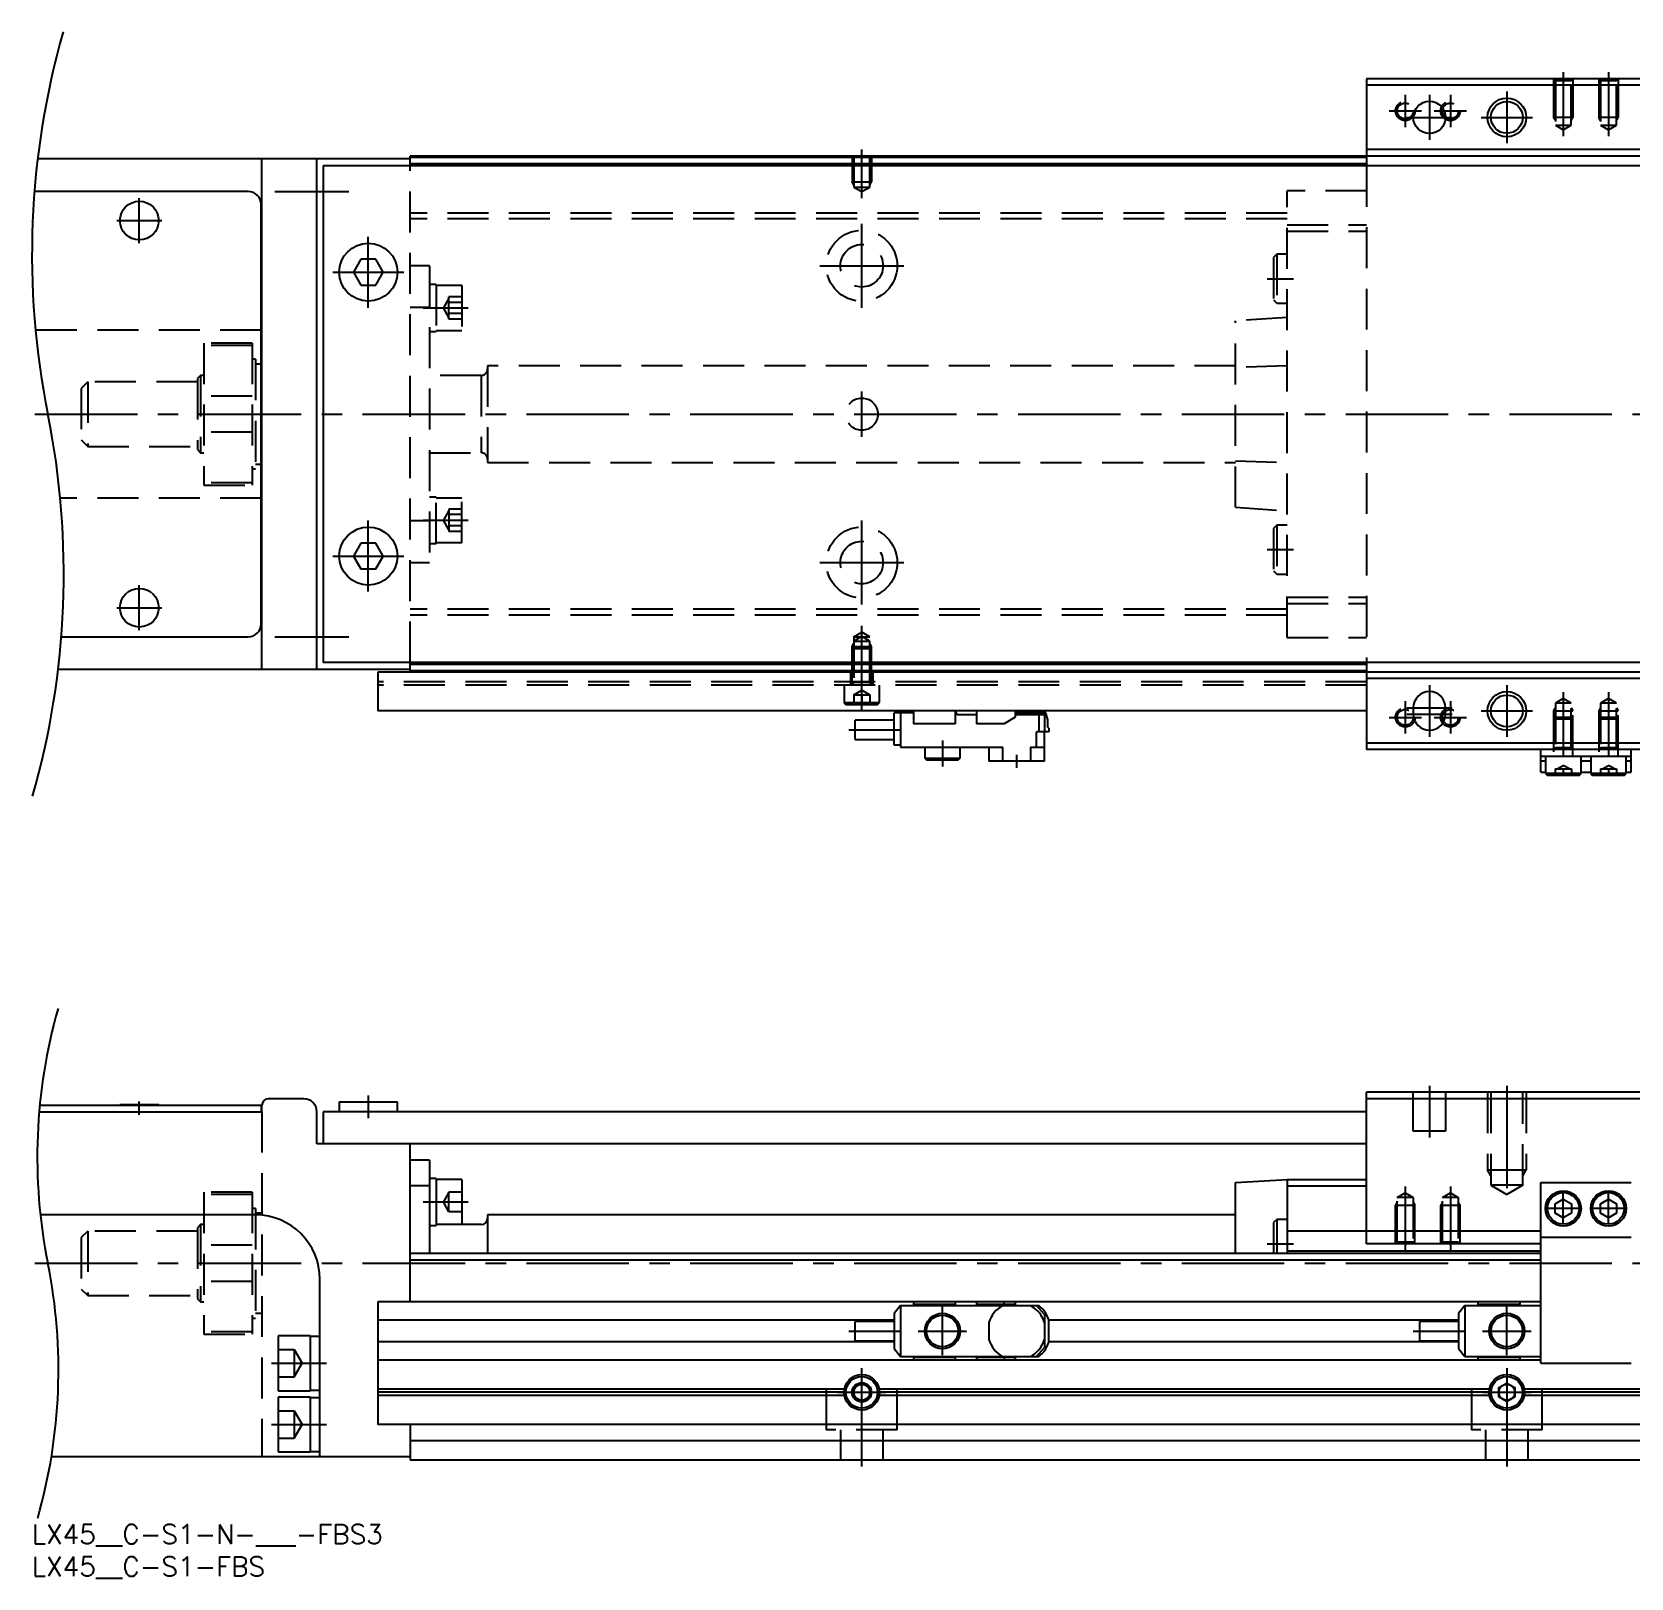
# Model space of a CAD drawing. Extents: x 0 to 520, y -8 to 231.
# Drawn here: x 0 to 247.9, y -8.3 to 231.4 of the extents above; entities that cross this region are included whole.
import ezdxf

# ---------------------------------------------------------------- set-up
doc = ezdxf.new("R2010")
doc.units = 0
doc.header["$LTSCALE"] = 0.5
doc.linetypes.add('CENTER', pattern=[50.8, 31.75, -6.35, 6.35, -6.35])
doc.linetypes.add('DASHED', pattern=[19.05, 12.7, -6.35])
for name, color, linetype in [('MSM_CENTER', 1, 'CENTER'), ('MSM_CONTINUOUS', 7, 'CONTINUOUS'), ('MSM_DASHED', 4, 'DASHED'), ('MSM_NARROW', 5, 'CONTINUOUS'), ('MSM_PART_NUMBER', 7, 'CONTINUOUS')]:
    doc.layers.add(name, color=color, linetype=linetype)
doc.styles.get("Standard").update_dxf_attribs({"font": 'txt.shx', "height": 3, "bigfont": 'bigfont.shx'})

# ---------------------------------------------------------------- blocks, each defined once
blk = doc.blocks.new('*U2')
at = {"layer": 'MSM_PART_NUMBER'}
blk.add_text('LX45__C-S1-N-___-FBS3', height=3, dxfattribs=at).set_placement((0, -3))
blk = doc.blocks.new('*U3')
at = {"layer": 'MSM_PART_NUMBER'}
blk.add_text('LX45__C-S1-FBS', height=3, dxfattribs=at).set_placement((0, -8))

msp = doc.modelspace()

# ---------------------------------------------------------------- linework, layer by layer
at = {"layer": 'MSM_CENTER'}
for p, q in [((237.39, 225.12), (237.39, 215.21)), ((244.39, 225.12), (244.39, 215.21)), ((212.89, 221.62), (212.89, 216.62)), ((216.64, 221.62), (216.64, 214.62)), ((219.89, 221.62), (219.89, 216.62)), ((228.64, 222.12), (228.64, 214.12)), ((210.39, 219.12), (215.39, 219.12)), ((217.39, 219.12), (222.39, 219.12)), ((213.14, 218.12), (220.14, 218.12)), ((224.64, 218.12), (232.64, 218.12)), ((128.64, 205.61), (128.64, 213.12)), ((37.64, 206.62), (49.14, 206.62)), ((16.64, 198.62), (16.64, 205.62)), ((13.14, 202.12), (20.14, 202.12)), ((128.64, 188.62), (128.64, 201.62)), ((52.14, 188.62), (52.14, 199.62)), ((46.64, 194.12), (57.64, 194.12)), ((122.14, 195.12), (135.14, 195.12)), ((191.49, 193.12), (195.59, 193.12)), ((60.64, 188.58), (67.64, 188.58)), ((128.64, 168.62), (128.64, 175.62)), ((0.46, 172.12), (412.64, 172.12)), ((52.14, 144.62), (52.14, 155.62)), ((60.64, 155.67), (67.64, 155.67)), ((128.64, 142.62), (128.64, 155.62)), ((46.64, 150.12), (57.64, 150.12)), ((122.14, 149.12), (135.14, 149.12)), ((191.49, 151.12), (195.59, 151.12)), ((16.64, 138.62), (16.64, 145.62)), ((13.14, 142.12), (20.14, 142.12)), ((128.64, 126.12), (128.64, 139.33)), ((37.64, 137.62), (49.14, 137.62)), ((216.64, 130.12), (216.64, 122.12)), ((228.64, 130.12), (228.64, 122.12)), ((237.39, 129.03), (237.39, 119.12)), ((244.39, 129.03), (244.39, 119.12)), ((212.89, 127.62), (212.89, 122.62)), ((213.14, 126.62), (220.14, 126.62)), ((219.89, 127.62), (219.89, 122.62)), ((210.39, 125.12), (215.39, 125.12)), ((213.14, 125.62), (220.14, 125.62)), ((217.39, 125.12), (222.39, 125.12)), ((224.64, 126.12), (232.64, 126.12)), ((126.64, 123.17), (134.64, 123.17)), ((141.14, 121.52), (141.14, 117.52)), ((152.64, 119.32), (152.64, 117.32)), ((216.64, 68), (216.64, 60)), ((228.64, 68), (228.64, 50.78)), ((16.64, 63.5), (16.64, 65.6)), ((52.14, 66.5), (52.14, 63)), ((212.89, 52.41), (212.89, 42.5)), ((219.89, 52.41), (219.89, 42.5)), ((60.64, 50), (67.64, 50)), ((237.39, 46.5), (237.39, 51.5)), ((244.39, 46.5), (244.39, 51.5)), ((239.89, 49), (234.89, 49)), ((246.89, 49), (241.89, 49)), ((191.49, 43.5), (195.59, 43.5)), ((0.46, 40.5), (412.64, 40.5)), ((141.14, 26.25), (141.14, 33.75)), ((228.64, 26.25), (228.64, 33.75)), ((126.64, 30), (134.64, 30)), ((137.39, 30), (144.89, 30)), ((214.14, 30), (222.14, 30)), ((224.89, 30), (232.39, 30)), ((37.14, 25), (45.64, 25)), ((128.64, 9), (128.64, 24.25)), ((228.64, 24.25), (228.64, 9)), ((124.89, 20.5), (132.39, 20.5)), ((224.89, 20.5), (232.39, 20.5)), ((37.14, 15.5), (45.64, 15.5))]:
    msp.add_line(p, q, dxfattribs=at)
at = {"layer": 'MSM_CONTINUOUS'}
for p, q in [((250.39, 224.12), (206.89, 224.12)), ((206.89, 224.12), (206.89, 210.62)), ((250.39, 223.12), (206.89, 223.12)), ((58.64, 211.72), (0.88, 211.72)), ((35.64, 132.52), (35.64, 211.72)), ((44.14, 132.52), (44.14, 211.72)), ((398.64, 212.12), (58.64, 212.12)), ((58.64, 210.62), (58.64, 212.12)), ((206.89, 211.92), (58.64, 211.92)), ((206.89, 210.92), (58.64, 210.92)), ((250.39, 213.12), (206.89, 213.12)), ((250.39, 212.12), (206.89, 212.12)), ((410.14, 210.62), (45.14, 210.62)), ((45.14, 210.62), (45.14, 133.62)), ((33.54, 206.62), (0.38, 206.62)), ((35.54, 139.62), (35.54, 204.62)), ((35.64, 202.22), (35.54, 202.22)), ((35.64, 197.72), (35.54, 197.72)), ((50.99, 196.12), (49.83, 194.12)), ((53.3, 196.12), (50.99, 196.12)), ((54.45, 194.12), (53.3, 196.12)), ((49.83, 194.12), (50.99, 192.12)), ((53.3, 192.12), (54.45, 194.12)), ((50.99, 192.12), (53.3, 192.12)), ((35.64, 185.12), (35.54, 185.12)), ((35.64, 179.87), (35.54, 179.87)), ((35.54, 164.37), (35.64, 164.37)), ((35.64, 159.12), (35.54, 159.12)), ((50.99, 152.12), (49.83, 150.12)), ((53.3, 152.12), (50.99, 152.12)), ((54.45, 150.12), (53.3, 152.12)), ((49.83, 150.12), (50.99, 148.12)), ((53.3, 148.12), (54.45, 150.12)), ((35.64, 146.52), (35.54, 146.52)), ((50.99, 148.12), (53.3, 148.12)), ((35.54, 142.02), (35.64, 142.02)), ((4.55, 137.62), (33.54, 137.62)), ((58.64, 132.52), (4.05, 132.52)), ((410.14, 133.62), (45.14, 133.62)), ((53.64, 132.12), (53.64, 126.12)), ((206.89, 132.12), (53.64, 132.12)), ((58.64, 132.12), (58.64, 133.62)), ((206.89, 133.32), (58.64, 133.32)), ((206.89, 132.32), (58.64, 132.32)), ((206.89, 133.62), (206.89, 120.12)), ((250.39, 132.12), (206.89, 132.12)), ((250.39, 131.12), (206.89, 131.12)), ((214.14, 126.62), (214.14, 125.62)), ((219.14, 125.62), (219.14, 126.62)), ((206.89, 126.12), (53.64, 126.12)), ((127.64, 121.67), (127.64, 124.67)), ((133.64, 124.67), (127.64, 124.67)), ((136.64, 125.82), (133.64, 125.82)), ((133.64, 120.82), (133.64, 125.82)), ((134.64, 125.82), (134.64, 120.52)), ((136.64, 126.12), (136.64, 124.12)), ((143.14, 124.12), (136.64, 124.12)), ((143.14, 126.12), (143.14, 124.12)), ((143.39, 125.82), (143.14, 125.82)), ((143.39, 125.52), (143.39, 125.82)), ((146.44, 125.52), (143.39, 125.52)), ((146.44, 126.12), (146.44, 124.12)), ((150.69, 124.12), (146.44, 124.12)), ((152.44, 125.14), (150.69, 124.12)), ((152.44, 126.12), (152.44, 125.14)), ((157.18, 125.82), (152.44, 125.82)), ((157.01, 125.52), (152.44, 125.52)), ((156.08, 125.52), (156.08, 122.88)), ((156.94, 125.52), (156.94, 122.88)), ((157.01, 125.52), (157.01, 125.82)), ((157.5, 124.74), (157.18, 125.82)), ((157.5, 123.62), (157.5, 124.74)), ((127.64, 121.67), (133.64, 121.67)), ((157.64, 122.88), (155.71, 122.88)), ((155.71, 120.52), (155.71, 122.88)), ((156.94, 118.32), (156.94, 122.88)), ((157.64, 123.47), (157.5, 123.62)), ((157.64, 123.47), (157.64, 122.88)), ((134.64, 120.82), (133.64, 120.82)), ((134.64, 120.52), (150.49, 120.52)), ((138.39, 120.52), (138.39, 118.82)), ((143.89, 118.82), (143.89, 120.52)), ((148.34, 120.52), (148.34, 118.32)), ((150.49, 118.32), (150.49, 120.52)), ((154.8, 120.52), (156.94, 120.52)), ((154.8, 120.52), (154.8, 118.32)), ((250.39, 121.12), (206.89, 121.12)), ((250.39, 120.12), (206.89, 120.12)), ((233.89, 116.62), (233.89, 120.12)), ((233.89, 119.12), (247.89, 119.12)), ((234.64, 119.12), (234.64, 116.42)), ((240.14, 116.42), (240.14, 119.12)), ((241.64, 119.12), (241.64, 116.42)), ((247.14, 116.42), (247.14, 119.12)), ((247.89, 116.62), (247.89, 120.12)), ((138.39, 118.82), (138.69, 118.52)), ((138.39, 118.82), (143.89, 118.82)), ((138.69, 118.52), (143.59, 118.52)), ((143.59, 118.52), (143.89, 118.82)), ((156.94, 118.32), (148.34, 118.32)), ((233.89, 118.39), (234.64, 118.39)), ((233.89, 116.62), (234.64, 116.62)), ((240.14, 118.39), (241.64, 118.39)), ((240.14, 116.62), (241.64, 116.62)), ((247.14, 118.39), (247.89, 118.39)), ((247.14, 116.62), (247.89, 116.62)), ((240.14, 116.42), (234.64, 116.42)), ((234.64, 116.42), (234.94, 116.12)), ((239.84, 116.12), (234.94, 116.12)), ((239.84, 116.12), (240.14, 116.42)), ((241.64, 116.42), (241.94, 116.12)), ((247.14, 116.42), (241.64, 116.42)), ((246.84, 116.12), (241.94, 116.12)), ((246.84, 116.12), (247.14, 116.42)), ((250.39, 67), (206.89, 67)), ((206.89, 43.5), (206.89, 67)), ((1.21, 65), (35.54, 65)), ((13.64, 65.1), (19.64, 65.1)), ((13.64, 65.1), (13.64, 65)), ((19.64, 65), (19.64, 65.1)), ((35.54, 65), (35.54, 64)), ((35.64, 64), (35.64, 65)), ((42.14, 66), (36.64, 66)), ((47.64, 65.5), (47.64, 64)), ((47.64, 65.5), (56.64, 65.5)), ((56.64, 64), (56.64, 65.5)), ((250.39, 66), (206.89, 66)), ((1.12, 64), (35.64, 64)), ((44.14, 59), (44.14, 64)), ((45.14, 64), (45.14, 59)), ((206.89, 64), (45.14, 64)), ((206.89, 59), (44.14, 59)), ((58.64, 34.5), (58.64, 59)), ((61.64, 56.5), (58.64, 56.5)), ((61.64, 56.5), (61.64, 42)), ((61.64, 52.5), (58.64, 52.5)), ((62.64, 53.65), (61.64, 53.65)), ((62.64, 53.65), (62.64, 46.35)), ((66.64, 53.5), (62.64, 53.5)), ((66.64, 53.5), (66.64, 46.5)), ((186.59, 53), (194.59, 53.5)), ((186.59, 42), (186.59, 53)), ((194.59, 53.5), (206.89, 53.5)), ((194.59, 53.5), (194.59, 42)), ((194.59, 52.5), (206.89, 52.5)), ((233.89, 53), (247.89, 53)), ((233.89, 25), (233.89, 53)), ((236.14, 49.72), (237.39, 50.44)), ((236.14, 48.28), (236.14, 49.72)), ((237.39, 50.44), (238.64, 49.72)), ((238.64, 49.72), (238.64, 48.28)), ((243.14, 49.72), (244.39, 50.44)), ((243.14, 48.28), (243.14, 49.72)), ((244.39, 50.44), (245.64, 49.72)), ((245.64, 49.72), (245.64, 48.28)), ((34.64, 48), (1.31, 48)), ((70.64, 48), (70.64, 42)), ((186.59, 48), (70.64, 48)), ((192.99, 47.3), (192.49, 46.8)), ((194.59, 47.3), (192.99, 47.3)), ((192.99, 47.3), (192.99, 42)), ((237.39, 47.56), (236.14, 48.28)), ((238.64, 48.28), (237.39, 47.56)), ((244.39, 47.56), (243.14, 48.28)), ((245.64, 48.28), (244.39, 47.56)), ((61.64, 46.35), (62.64, 46.35)), ((69.64, 46.5), (62.64, 46.5)), ((192.49, 46.8), (192.49, 42)), ((233.89, 45.5), (194.59, 45.5)), ((233.89, 42.4), (194.59, 42.4)), ((233.89, 43.5), (206.89, 43.5)), ((233.89, 44.54), (247.89, 44.54)), ((233.89, 42), (58.64, 42)), ((233.89, 41), (58.64, 41)), ((44.64, 10.5), (44.64, 38)), ((53.64, 34.5), (53.64, 15.5)), ((233.89, 34.5), (53.64, 34.5)), ((134.64, 33.95), (133.64, 32.69)), ((133.64, 32.69), (133.64, 27.3)), ((134.64, 33.95), (156.08, 33.95)), ((134.64, 33.95), (134.64, 26.05)), ((136.64, 34.5), (136.64, 33.95)), ((143.14, 34.1), (136.64, 34.1)), ((143.14, 34.5), (143.14, 33.95)), ((146.44, 34.5), (146.44, 33.95)), ((152.44, 34.1), (146.44, 34.1)), ((150.69, 34.1), (150.69, 34.5)), ((152.44, 34.5), (152.44, 33.95)), ((156.94, 32.55), (155.71, 33.95)), ((156.94, 32.55), (156.94, 27.45)), ((222.14, 33.95), (221.14, 32.69)), ((221.14, 32.69), (221.14, 27.3)), ((222.14, 33.95), (233.89, 33.95)), ((222.14, 33.95), (222.14, 26.05)), ((224.14, 34.5), (224.14, 33.95)), ((230.64, 34.1), (224.14, 34.1)), ((230.64, 34.5), (230.64, 33.95)), ((133.64, 31.7), (53.64, 31.7)), ((127.64, 28.5), (127.64, 31.5)), ((133.64, 31.5), (127.64, 31.5)), ((148.34, 31.33), (148.34, 28.67)), ((157.64, 28.24), (157.64, 31.76)), ((221.14, 31.7), (157.64, 31.7)), ((215.14, 28.5), (215.14, 31.5)), ((221.14, 31.5), (215.14, 31.5)), ((43.14, 29.25), (38.14, 29.25)), ((38.14, 29.25), (38.14, 20.75)), ((43.14, 29.25), (43.14, 20.75)), ((44.64, 29.15), (43.14, 29.15)), ((133.64, 28.3), (53.64, 28.3)), ((127.64, 28.5), (133.64, 28.5)), ((133.64, 27.3), (134.64, 26.05)), ((155.71, 26.05), (156.94, 27.45)), ((221.14, 28.3), (157.64, 28.3)), ((215.14, 28.5), (221.14, 28.5)), ((221.14, 27.3), (222.14, 26.05)), ((233.89, 25.5), (53.64, 25.5)), ((134.64, 26.05), (156.08, 26.05)), ((136.64, 26.05), (136.64, 25.5)), ((143.14, 25.9), (136.64, 25.9)), ((143.14, 26.05), (143.14, 25.5)), ((146.44, 26.05), (146.44, 25.5)), ((152.44, 25.9), (146.44, 25.9)), ((150.69, 25.9), (150.69, 25.5)), ((152.44, 26.05), (152.44, 25.5)), ((222.14, 26.05), (233.89, 26.05)), ((224.14, 26.05), (224.14, 25.5)), ((230.64, 25.9), (224.14, 25.9)), ((230.64, 26.05), (230.64, 25.5)), ((233.89, 25), (247.89, 25)), ((38.14, 20.75), (43.14, 20.75)), ((43.14, 20.85), (44.64, 20.85)), ((125.94, 21), (53.64, 21)), ((125.89, 20.5), (53.64, 20.5)), ((125.94, 20), (53.64, 20)), ((127.39, 21.22), (128.64, 21.94)), ((127.39, 19.78), (127.39, 21.22)), ((128.64, 21.94), (129.89, 21.22)), ((129.89, 21.22), (129.89, 19.78)), ((225.94, 21), (131.35, 21)), ((225.94, 20), (131.35, 20)), ((225.89, 20.5), (131.39, 20.5)), ((227.39, 21.22), (228.64, 21.94)), ((227.39, 19.78), (227.39, 21.22)), ((228.64, 21.94), (229.89, 21.22)), ((229.89, 21.22), (229.89, 19.78)), ((325.94, 21), (231.35, 21)), ((325.94, 20), (231.35, 20)), ((325.89, 20.5), (231.39, 20.5)), ((43.14, 19.75), (38.14, 19.75)), ((38.14, 19.75), (38.14, 11.25)), ((43.14, 19.75), (43.14, 11.25)), ((44.64, 19.65), (43.14, 19.65)), ((128.64, 19.06), (127.39, 19.78)), ((129.89, 19.78), (128.64, 19.06)), ((228.64, 19.06), (227.39, 19.78)), ((229.89, 19.78), (228.64, 19.06)), ((403.64, 15.5), (53.64, 15.5)), ((58.64, 15.5), (58.64, 10)), ((398.64, 13), (58.64, 13)), ((58.64, 10.5), (3.01, 10.5)), ((38.14, 11.25), (43.14, 11.25)), ((43.14, 11.35), (44.64, 11.35)), ((398.64, 10), (58.64, 10))]:
    msp.add_line(p, q, dxfattribs=at)
for centre, radius in [((216.64, 218.12), 2.5), ((228.64, 218.12), 2.46), ((16.64, 202.12), 3), ((52.14, 194.12), 4.5), ((52.14, 150.12), 4.5), ((16.64, 142.12), 3), ((228.64, 126.12), 2.46), ((237.39, 49), 2.75), ((237.39, 49), 2.45), ((244.39, 49), 2.75), ((244.39, 49), 2.45), ((141.14, 30), 2.75), ((141.14, 30), 2.45), ((228.64, 30), 2.75), ((228.64, 30), 2.45), ((128.64, 20.5), 2.75), ((128.64, 20.5), 2.45), ((228.64, 20.5), 2.75), ((228.64, 20.5), 2.45), ((128.64, 20.5), 1.25), ((128.64, 20.5), 1.23), ((228.64, 20.5), 1.25), ((228.64, 20.5), 1.23)]:
    msp.add_circle(centre, radius, dxfattribs=at)
for centre, radius, start, end in [((33.54, 204.62), 2, 0, 90), ((33.54, 139.62), 2, 270, 0), ((216.64, 126.62), 2.5, 0, 180), ((216.64, 125.62), 2.5, 180, 0), ((36.64, 65), 1, 90, 180), ((42.14, 64), 2, 0, 90), ((34.64, 38), 10, 0, 90), ((69.64, 47.5), 1, 270, 0), ((152.64, 30), 4.5, 118.6246, 162.8538), ((152.64, 30), 4.5, 17.1462, 61.3754), ((153.02, 30), 5, 38.3525, 52.1855), ((152.64, 30), 5.3, 19.37, 35.8295), ((152.64, 30), 4.5, 197.1462, 241.3754), ((152.64, 30), 4.5, 298.6246, 342.8538), ((152.64, 30), 5.3, 324.1705, 340.63), ((153.02, 30), 5, 307.8145, 321.6475)]:
    msp.add_arc(centre, radius, start, end, dxfattribs=at)
at = {"layer": 'MSM_DASHED'}
for p, q in [((235.89, 224.12), (235.89, 218.12)), ((235.89, 224.12), (236.16, 223.85)), ((236.16, 223.85), (236.16, 216.92)), ((236.16, 223.85), (238.62, 223.85)), ((238.62, 223.85), (238.89, 224.12)), ((238.62, 216.92), (238.62, 223.85)), ((238.89, 224.12), (238.89, 218.12)), ((242.89, 224.12), (242.89, 218.12)), ((242.89, 224.12), (243.16, 223.85)), ((243.16, 223.85), (243.16, 216.92)), ((243.16, 223.85), (245.62, 223.85)), ((245.62, 223.85), (245.89, 224.12)), ((245.62, 216.92), (245.62, 223.85)), ((245.89, 224.12), (245.89, 218.12)), ((238.89, 218.12), (235.89, 218.12)), ((236.16, 217.66), (235.89, 218.12)), ((236.16, 216.92), (237.39, 216.21)), ((236.16, 216.92), (238.62, 216.92)), ((237.39, 216.21), (238.62, 216.92)), ((238.62, 217.66), (238.89, 218.12)), ((245.89, 218.12), (242.89, 218.12)), ((243.16, 217.66), (242.89, 218.12)), ((243.16, 216.92), (244.39, 216.21)), ((243.16, 216.92), (245.62, 216.92)), ((244.39, 216.21), (245.62, 216.92)), ((245.62, 217.66), (245.89, 218.12)), ((127.14, 212.12), (127.14, 208.12)), ((127.41, 212.12), (127.41, 207.32)), ((129.87, 207.32), (129.87, 212.12)), ((130.14, 212.12), (130.14, 208.12)), ((58.64, 133.62), (58.64, 210.62)), ((206.89, 210.62), (206.89, 133.62)), ((127.14, 208.12), (130.14, 208.12)), ((127.41, 207.66), (127.14, 208.12)), ((127.41, 207.32), (128.64, 206.61)), ((127.41, 207.32), (129.87, 207.32)), ((128.64, 206.61), (129.87, 207.32)), ((129.87, 207.66), (130.14, 208.12)), ((194.59, 137.52), (194.59, 206.72)), ((206.89, 206.72), (194.59, 206.72)), ((194.59, 203.27), (58.64, 203.27)), ((194.59, 202.37), (58.64, 202.37)), ((194.59, 201.47), (206.89, 201.47)), ((194.59, 200.47), (206.89, 200.47)), ((192.99, 196.92), (192.49, 196.42)), ((192.49, 196.42), (192.49, 189.82)), ((192.99, 196.92), (192.99, 189.32)), ((194.59, 196.92), (192.99, 196.92)), ((61.64, 195.12), (58.64, 195.12)), ((61.64, 195.12), (61.64, 149.12)), ((62.64, 192.23), (61.64, 192.23)), ((62.64, 192.23), (62.64, 184.93)), ((66.64, 192.08), (62.64, 192.08)), ((66.64, 192.08), (66.64, 185.08)), ((61.64, 188.65), (58.64, 188.65)), ((64.64, 190.08), (63.77, 188.58)), ((64.64, 187.08), (63.77, 188.58)), ((64.64, 186.85), (64.64, 190.31)), ((66.64, 190.31), (64.64, 190.31)), ((66.64, 189.45), (64.64, 189.45)), ((192.49, 189.82), (192.99, 189.32)), ((192.99, 189.32), (194.59, 189.32)), ((66.64, 187.71), (64.64, 187.71)), ((66.64, 186.85), (64.64, 186.85)), ((194.59, 187.12), (186.59, 186.57)), ((186.59, 157.68), (186.59, 186.57)), ((35.54, 185.12), (0.55, 185.12)), ((61.64, 184.93), (62.64, 184.93)), ((62.64, 185.08), (66.64, 185.08)), ((34.14, 183.12), (26.64, 183.12)), ((26.64, 183.12), (26.64, 161.12)), ((34.14, 182.76), (26.64, 182.76)), ((34.14, 183.12), (34.14, 161.12)), ((34.64, 180.62), (34.14, 180.62)), ((34.64, 180.62), (34.64, 163.62)), ((35.54, 179.87), (34.64, 179.87)), ((70.64, 179.62), (70.64, 164.62)), ((186.59, 179.62), (70.64, 179.62)), ((194.59, 179.61), (186.59, 179.36)), ((8.64, 177.12), (7.64, 176.12)), ((7.64, 176.12), (7.64, 168.12)), ((8.64, 177.12), (8.64, 167.12)), ((25.64, 177.12), (8.64, 177.12)), ((26.14, 178.12), (25.64, 177.62)), ((25.64, 177.62), (25.64, 166.62)), ((26.14, 178.12), (26.14, 166.12)), ((26.64, 178.12), (26.14, 178.12)), ((69.64, 178.12), (61.64, 178.12)), ((69.64, 178.12), (69.64, 166.12)), ((34.14, 174.92), (26.64, 174.92)), ((34.14, 169.33), (26.64, 169.33)), ((7.64, 168.12), (8.64, 167.12)), ((8.64, 167.12), (25.64, 167.12)), ((25.64, 166.62), (26.14, 166.12)), ((26.14, 166.12), (26.64, 166.12)), ((61.64, 166.12), (69.64, 166.12)), ((34.14, 163.62), (34.64, 163.62)), ((34.64, 164.37), (35.54, 164.37)), ((70.64, 164.62), (186.59, 164.62)), ((186.59, 164.89), (194.59, 164.64)), ((34.14, 161.49), (26.64, 161.49)), ((35.54, 159.12), (4.38, 159.12)), ((26.64, 161.12), (34.14, 161.12)), ((61.64, 159.32), (62.64, 159.32)), ((62.64, 152.02), (62.64, 159.32)), ((62.64, 159.17), (66.64, 159.17)), ((66.64, 152.17), (66.64, 159.17)), ((64.64, 157.17), (63.77, 155.67)), ((64.64, 157.4), (64.64, 153.94)), ((66.64, 157.4), (64.64, 157.4)), ((66.64, 156.54), (64.64, 156.54)), ((186.59, 157.68), (194.59, 157.12)), ((61.64, 155.6), (58.64, 155.6)), ((64.64, 154.17), (63.77, 155.67)), ((66.64, 154.8), (64.64, 154.8)), ((66.64, 153.94), (64.64, 153.94)), ((192.99, 154.92), (192.49, 154.42)), ((192.49, 154.42), (192.49, 147.82)), ((192.99, 154.92), (192.99, 147.32)), ((194.59, 154.92), (192.99, 154.92)), ((62.64, 152.02), (61.64, 152.02)), ((66.64, 152.17), (62.64, 152.17)), ((58.64, 149.12), (61.64, 149.12)), ((192.49, 147.82), (192.99, 147.32)), ((192.99, 147.32), (194.59, 147.32)), ((194.59, 141.87), (58.64, 141.87)), ((194.59, 143.77), (206.89, 143.77)), ((194.59, 142.77), (206.89, 142.77)), ((194.59, 140.98), (58.64, 140.98)), ((127.14, 136.12), (127.41, 136.59)), ((127.41, 137.62), (128.64, 138.33)), ((128.64, 137.63), (127.41, 136.92)), ((127.41, 137.62), (129.87, 137.62)), ((127.41, 137.62), (127.41, 130.59)), ((127.41, 136.92), (129.87, 136.92)), ((129.87, 137.62), (128.64, 138.33)), ((129.87, 136.92), (128.64, 137.63)), ((129.87, 130.59), (129.87, 137.62)), ((130.14, 136.12), (129.87, 136.59)), ((194.59, 137.52), (206.89, 137.52)), ((127.14, 130.12), (127.14, 136.12)), ((127.14, 136.12), (130.14, 136.12)), ((127.45, 136.12), (127.14, 135.82)), ((127.14, 135.82), (130.14, 135.82)), ((130.14, 135.82), (129.83, 136.12)), ((130.14, 130.12), (130.14, 136.12)), ((126.89, 132.12), (126.89, 130.12)), ((130.39, 130.12), (130.39, 132.12)), ((206.89, 130.62), (53.64, 130.62)), ((206.89, 130.12), (53.64, 130.12)), ((125.89, 130.12), (125.89, 127.42)), ((127.14, 130.12), (127.41, 130.59)), ((127.14, 130.59), (130.14, 130.59)), ((127.39, 128.62), (128.64, 129.35)), ((128.64, 129.35), (129.89, 128.62)), ((130.14, 130.12), (129.87, 130.59)), ((131.39, 127.42), (131.39, 130.12)), ((125.89, 127.42), (126.19, 127.12)), ((125.89, 127.42), (131.39, 127.42)), ((126.19, 127.12), (131.09, 127.12)), ((127.39, 128.62), (127.39, 127.12)), ((127.39, 128.62), (129.89, 128.62)), ((128.64, 128.62), (128.64, 127.12)), ((129.89, 128.62), (129.89, 127.12)), ((131.09, 127.12), (131.39, 127.42)), ((236.16, 126.59), (235.89, 126.12)), ((237.39, 128.03), (236.16, 127.32)), ((236.16, 127.32), (236.16, 120.12)), ((238.62, 127.32), (236.16, 127.32)), ((238.62, 127.32), (237.39, 128.03)), ((238.62, 120.12), (238.62, 127.32)), ((238.62, 126.59), (238.89, 126.12)), ((243.16, 126.59), (242.89, 126.12)), ((244.39, 128.03), (243.16, 127.32)), ((243.16, 127.32), (243.16, 120.12)), ((245.62, 127.32), (243.16, 127.32)), ((245.62, 127.32), (244.39, 128.03)), ((245.62, 120.12), (245.62, 127.32)), ((245.62, 126.59), (245.89, 126.12)), ((235.89, 126.12), (235.89, 119.12)), ((235.89, 126.12), (238.89, 126.12)), ((236.2, 125.12), (235.89, 124.82)), ((238.89, 124.82), (235.89, 124.82)), ((238.58, 125.12), (236.2, 125.12)), ((238.89, 124.82), (238.58, 125.12)), ((238.89, 119.12), (238.89, 126.12)), ((242.89, 126.12), (242.89, 119.12)), ((242.89, 126.12), (245.89, 126.12)), ((243.2, 125.12), (242.89, 124.82)), ((245.89, 124.82), (242.89, 124.82)), ((245.58, 125.12), (243.2, 125.12)), ((245.89, 124.82), (245.58, 125.12)), ((245.89, 119.12), (245.89, 126.12)), ((236.16, 120.4), (235.89, 120.12)), ((238.62, 120.4), (236.16, 120.4)), ((238.89, 120.12), (238.62, 120.4)), ((243.16, 120.4), (242.89, 120.12)), ((245.62, 120.4), (243.16, 120.4)), ((245.89, 120.12), (245.62, 120.4)), ((236.14, 117.12), (236.14, 116.12)), ((236.14, 117.12), (238.64, 117.12)), ((236.45, 117.12), (237.39, 117.67)), ((238.33, 117.12), (237.39, 117.67)), ((237.39, 117.12), (237.39, 116.12)), ((238.64, 117.12), (238.64, 116.12)), ((243.14, 117.12), (243.14, 116.12)), ((243.14, 117.12), (245.64, 117.12)), ((243.45, 117.12), (244.39, 117.67)), ((245.33, 117.12), (244.39, 117.67)), ((244.39, 117.12), (244.39, 116.12)), ((245.64, 117.12), (245.64, 116.12)), ((214.14, 61), (214.14, 67)), ((219.14, 67), (219.14, 61)), ((225.64, 67), (225.64, 55)), ((226.18, 67), (226.18, 52.6)), ((231.1, 52.6), (231.1, 67)), ((231.64, 67), (231.64, 55)), ((35.64, 64), (35.64, 10.5)), ((219.14, 61), (214.14, 61)), ((225.64, 55), (231.64, 55)), ((226.18, 54.06), (225.64, 55)), ((231.1, 54.06), (231.64, 55)), ((231.1, 52.6), (226.18, 52.6)), ((226.18, 52.6), (228.64, 51.18)), ((231.1, 52.6), (228.64, 51.18)), ((34.14, 51.5), (26.64, 51.5)), ((26.64, 51.5), (26.64, 29.5)), ((34.14, 51.14), (26.64, 51.14)), ((34.14, 51.5), (34.14, 29.5)), ((64.64, 51.5), (63.77, 50)), ((64.64, 48.5), (63.77, 50)), ((64.64, 48.5), (64.64, 51.5)), ((66.64, 51.5), (64.64, 51.5)), ((64.64, 50), (66.64, 50)), ((211.66, 49.97), (211.39, 49.5)), ((211.66, 50.7), (212.89, 51.41)), ((211.66, 43.77), (211.66, 50.7)), ((214.12, 50.7), (211.66, 50.7)), ((212.89, 51.41), (214.12, 50.7)), ((214.12, 50.7), (214.12, 43.77)), ((214.12, 49.97), (214.39, 49.5)), ((218.66, 49.97), (218.39, 49.5)), ((218.66, 50.7), (219.89, 51.41)), ((218.66, 43.77), (218.66, 50.7)), ((221.12, 50.7), (218.66, 50.7)), ((219.89, 51.41), (221.12, 50.7)), ((221.12, 50.7), (221.12, 43.77)), ((221.12, 49.97), (221.39, 49.5)), ((34.64, 49), (34.14, 49)), ((34.64, 49), (34.64, 32)), ((35.64, 48.25), (34.64, 48.25)), ((66.64, 48.5), (64.64, 48.5)), ((211.39, 43.5), (211.39, 49.5)), ((211.39, 49.5), (214.39, 49.5)), ((214.39, 43.5), (214.39, 49.5)), ((218.39, 43.5), (218.39, 49.5)), ((218.39, 49.5), (221.39, 49.5)), ((221.39, 43.5), (221.39, 49.5)), ((8.64, 45.5), (7.64, 44.5)), ((25.64, 45.5), (8.64, 45.5)), ((8.64, 45.5), (8.64, 35.5)), ((26.14, 46.5), (25.64, 46)), ((25.64, 46), (25.64, 35)), ((26.64, 46.5), (26.14, 46.5)), ((26.14, 46.5), (26.14, 34.5)), ((7.64, 44.5), (7.64, 36.5)), ((34.14, 43.3), (26.64, 43.3)), ((211.66, 43.77), (211.39, 43.5)), ((214.12, 43.77), (211.66, 43.77)), ((214.39, 43.5), (214.12, 43.77)), ((218.66, 43.77), (218.39, 43.5)), ((221.12, 43.77), (218.66, 43.77)), ((221.39, 43.5), (221.12, 43.77)), ((34.14, 37.7), (26.64, 37.7)), ((7.64, 36.5), (8.64, 35.5)), ((8.64, 35.5), (25.64, 35.5)), ((25.64, 35), (26.14, 34.5)), ((26.14, 34.5), (26.64, 34.5)), ((34.64, 32.75), (35.64, 32.75)), ((34.14, 29.86), (26.64, 29.86)), ((34.14, 32), (34.64, 32)), ((26.64, 29.5), (34.14, 29.5)), ((38.14, 27.12), (40.64, 27.12)), ((38.14, 25), (40.64, 25)), ((40.64, 27.12), (40.64, 22.88)), ((40.64, 27.12), (41.87, 25)), ((40.64, 22.88), (41.87, 25)), ((38.14, 22.88), (40.64, 22.88)), ((123.14, 21), (123.14, 14.7)), ((134.14, 14.7), (134.14, 21)), ((223.14, 21), (223.14, 14.7)), ((234.14, 14.7), (234.14, 21)), ((38.14, 17.62), (40.64, 17.62)), ((40.64, 17.62), (41.87, 15.5)), ((40.64, 17.62), (40.64, 13.38)), ((38.14, 15.5), (40.64, 15.5)), ((40.64, 13.38), (41.87, 15.5)), ((38.14, 13.38), (40.64, 13.38)), ((134.14, 14.7), (123.14, 14.7)), ((125.34, 14.7), (125.34, 10)), ((131.94, 10), (131.94, 14.7)), ((234.14, 14.7), (223.14, 14.7)), ((225.34, 14.7), (225.34, 10)), ((231.94, 10), (231.94, 14.7))]:
    msp.add_line(p, q, dxfattribs=at)
for centre, radius in [((212.89, 219.12), 1.5), ((219.89, 219.12), 1.5), ((212.89, 219.12), 1.23), ((219.89, 219.12), 1.23), ((128.64, 195.12), 5.5), ((128.64, 195.12), 3.3), ((128.64, 172.12), 2.5), ((128.64, 149.12), 5.5), ((128.64, 149.12), 3.3), ((212.89, 125.12), 1.5), ((219.89, 125.12), 1.5), ((212.89, 125.12), 1.23), ((219.89, 125.12), 1.23)]:
    msp.add_circle(centre, radius, dxfattribs=at)
for centre, start, end in [((69.64, 179.12), 270, 0), ((69.64, 165.12), 0, 90)]:
    msp.add_arc(centre, 1, start, end, dxfattribs=at)
at = {"layer": 'MSM_NARROW'}
for centre, radius in [((228.64, 218.12), 3), ((228.64, 126.12), 3), ((128.64, 20.5), 1.5)]:
    msp.add_circle(centre, radius, dxfattribs=at)
for centre, radius, start, end in [((125.47, 196.87), 125.47, 164.0452, 191.3736), ((-120.54, 147.38), 125.47, 344.0452, 11.3736), ((84.47, 57), 83.65, 164.0452, 191.3736), ((-79.54, 24), 83.65, 344.0452, 11.3736)]:
    msp.add_arc(centre, radius, start, end, dxfattribs=at)

# ---------------------------------------------------------------- block references
at = {"layer": 'MSM_CONTINUOUS'}
for name in ['*U2', '*U3']:
    msp.add_blockref(name, (0, 0), dxfattribs=at)

doc.saveas('drawing.dxf')
